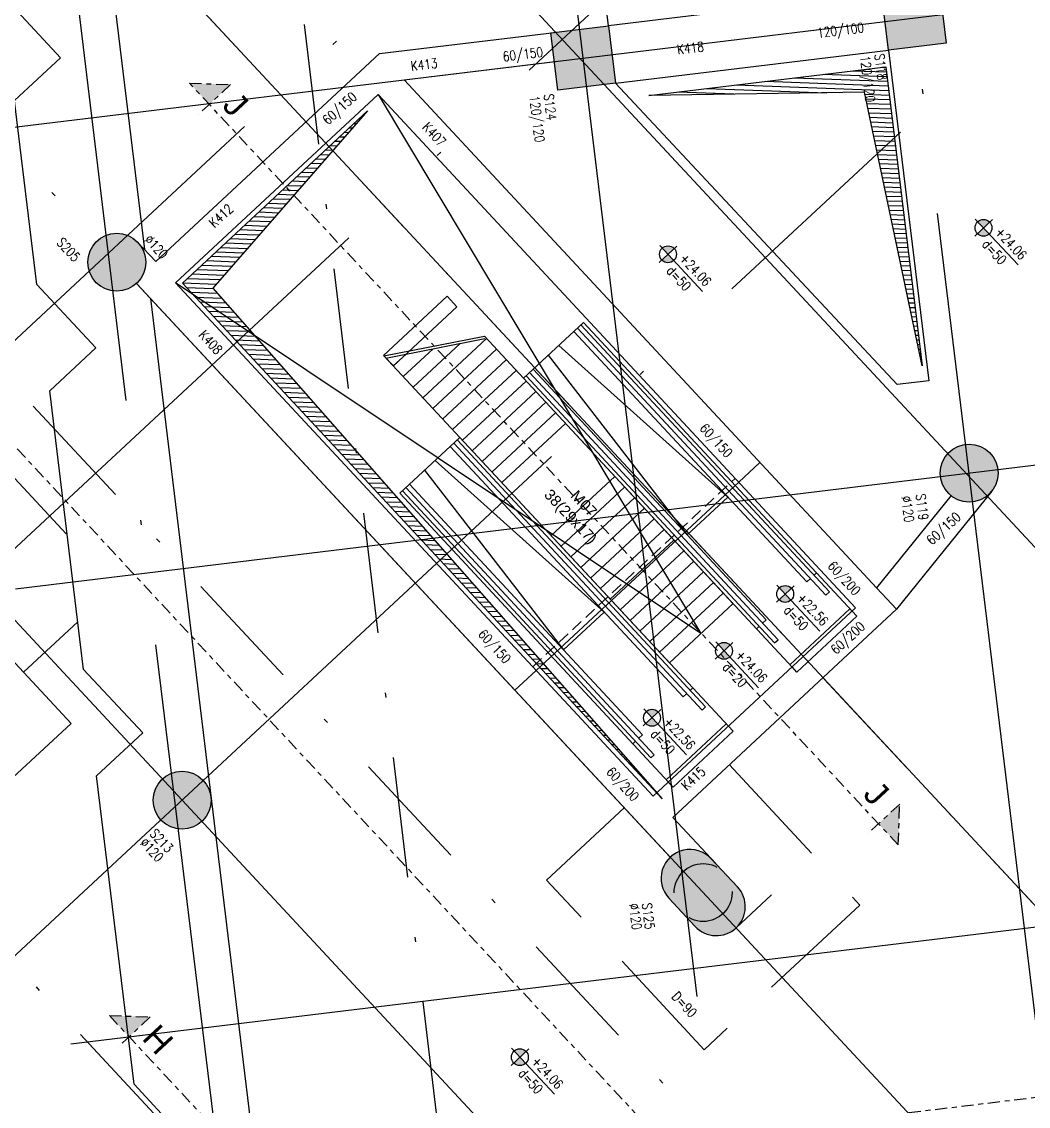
# Model space of a CAD drawing. Header units: millimetres. Extents: x 400392 to 401374, y 4543900 to 4544115.
# Drawn here: x 400436.59 to 400457.44, y 4544053.25 to 4544075.73 of the extents above; entities that cross this region are included whole.
import ezdxf
from ezdxf.enums import TextEntityAlignment as Align

# ---------------------------------------------------------------- set-up
doc = ezdxf.new("R2010")
doc.units = ezdxf.units.MM
for name, pattern in [('ACAD_ISO05W100', [33, 24, -3, 0, -3, 0, -3]), ('AKS', [3, 2.5, -0.25, 0, -0.25]), ('CENTER', [2, 1.25, -0.25, 0.25, -0.25]), ('CONTINU', [0]), ('DASHDOT2', [0.5, 0.25, -0.125, 0, -0.125]), ('HIDDEN', [0.375, 0.25, -0.125])]:
    doc.linetypes.add(name, pattern=pattern)
doc.layers.add('A-DETL', color=90, linetype='Continuous', lineweight=15)
for name, color, linetype in [('aks prota', 2, 'AKS'), ('boşluk prota', 2, 'Continuous'), ('boşluk taraması prota', 252, 'Continuous'), ('iderzi_PROTA', 3, 'Continuous'), ('kesit tarama prota', 252, 'Continuous'), ('kiriş boyutu prota', 6, 'Continuous'), ('kiriş prota', 6, 'Continuous'), ('kolon prota', 1, 'Continuous'), ('kolon tarama prota', 252, 'Continuous'), ('lkolon prota', 4, 'Continuous'), ('merdiven prota', 2, 'Continuous'), ('PRT-AL-TUNEL_EKSENI', 14, 'DASHDOT2'), ('prt-s-taxis', 7, 'Continuous'), ('skesit prota', 7, 'Continuous'), ('st-s_level (kot)', 6, 'Continuous'), ('st-s_levelmark (kot işareti)', 4, 'Continuous'), ('st_s_ölçü', 4, 'Continuous'), ('temel prota', 6, 'Continuous'), ('tkesit prota', 7, 'Continuous'), ('tkolon prota', 6, 'Continuous')]:
    doc.layers.add(name, color=color, linetype=linetype)
doc.styles.add('Arial', font='Arial.ttf')
doc.styles.add('OLCU', font='romanstw.shx')
doc.styles.add('PRT-MI-a_Arial', font='Arial.ttf', dxfattribs={"height": 30})
doc.styles.add('TKIRIS', font='romanstw.shx')
doc.styles.add('tkolon', font='romanstw.shx')

# ---------------------------------------------------------------- blocks, each defined once
blk = doc.blocks.new('PLAN_KOT')
at = {"layer": 'st-s_levelmark (kot işareti)'}
h = blk.add_hatch(color=256, dxfattribs=at)
h.paths.add_polyline_path([(0, 17.5, 0.414214), (-17.5, 0), (0, 0)])
h.paths.add_polyline_path([(17.5, 0), (0, 0), (0, -17.5, 0.414214)])
for p, q in [((0, 25), (0, -25)), ((105, 0), (-25, 0))]:
    blk.add_line(p, q, dxfattribs=at)
blk.add_circle((0, 0), 17.5, dxfattribs=at)
at = {"layer": 'st-s_level (kot)', "color": 6, "style": 'OLCU', "width": 0.8}
for tag, p in [('KOT', (22.7, 9.8)), ('DÖŞEME_KALINLIĞI', (22.7, -27.6))]:
    blk.add_attdef(tag, p, '', height=20, dxfattribs=at)
blk = doc.blocks.new('A$C5FA63770')
at = {"color": 253}
blk.add_lwpolyline([(-574.4, 268.9), (-574.4, 98.9)], dxfattribs=at)
at = {"layer": 'st_s_ölçü', "color": 252, "ltscale": 0.1}
blk.add_line((236, 98.9), (236, 268.9), dxfattribs=at)
for points in [[(-574.4, 98.9), (257, 98.9), (257, 268.9), (-574.4, 268.9)], [(-574.4, 261.4), (181.3, 261.4), (181.3, 251.7), (-574.4, 251.7)], [(-574.4, 241.4), (134.3, 241.4), (134.3, 251.7)], [(134.3, 268.9), (134.3, 261.4)], [(-574.4, 168.9), (-105.9, 126.4), (-105.9, 241.4), (-574.4, 198.9)], [(-574.4, 126.4), (134.3, 126.4), (134.3, 116.2)], [(-574.4, 106.4), (181.3, 106.4), (181.3, 116.2), (-574.4, 116.2)], [(134.3, 98.9), (134.3, 106.4)]]:
    blk.add_lwpolyline(points, dxfattribs=at)
blk = doc.blocks.new('Stair_Anotation')
at = {"color": 0, "style": 'PRT-MI-a_Arial'}
blk.add_attdef('M.ADI', text='', height=0.2, dxfattribs=at).set_placement((0, 0), align=Align.BOTTOM_CENTER)
blk.add_attdef('BAS.SAYI-(EN-RIHT)', text='', height=0.2, dxfattribs=at).set_placement((0, -0.08), align=Align.TOP_CENTER)

msp = doc.modelspace()

# ---------------------------------------------------------------- hatches: boundary and pattern name
at = {"layer": 'boşluk taraması prota', "ltscale": 2}
h = msp.add_hatch(dxfattribs=at)
h.set_pattern_fill('ANSI31', color=256, scale=0.03, angle=-47.076, style=0)
h.set_pattern_definition([(357.923994, (399684.44476, 4544261.67711), (0.003450452, 0.095187483), [])])
h.paths.add_polyline_path([(400454.052, 4544074.265), (400449.651, 4544074.207), (400454.492, 4544074.795), (400455.243, 4544068.6)])
h = msp.add_hatch(dxfattribs=at)
h.set_pattern_fill('ANSI31', color=256, scale=0.03, angle=-47.076, style=0)
h.set_pattern_definition([(357.923994, (399651.04689, 4544314.60568), (0.003450452, 0.095187483), [])])
h.paths.add_polyline_path([(400443.76, 4544073.88), (400440.555, 4544070.207), (400449.861, 4544059.623), (400439.922, 4544070.31)])
at = {"layer": 'kesit tarama prota'}
h = msp.add_hatch(color=256, dxfattribs=at)
h.dxf.hatch_style = 1
h.paths.add_polyline_path([(400440.919, 4544074.423), (400440.071, 4544074.453), (400440.48, 4544074.014)])
h = msp.add_hatch(color=256, dxfattribs=at)
h.dxf.hatch_style = 1
h.paths.add_polyline_path([(400454.781, 4544059.518), (400454.75, 4544058.67), (400454.341, 4544059.11)])
h = msp.add_hatch(color=256, dxfattribs=at)
h.dxf.hatch_style = 1
h.paths.add_polyline_path([(400439.258, 4544055.106), (400438.41, 4544055.136), (400438.819, 4544054.697)])
at = {"layer": 'kolon tarama prota'}
h = msp.add_hatch(color=256, dxfattribs=at)
h.dxf.hatch_style = 1
h.paths.add_polyline_path([(400455.597, 4544076.474), (400455.742, 4544075.282), (400454.551, 4544075.138), (400454.406, 4544076.329)])
h = msp.add_hatch(color=256, dxfattribs=at)
h.dxf.hatch_style = 1
h.paths.add_polyline_path([(400448.748, 4544075.642), (400448.892, 4544074.45), (400447.701, 4544074.306), (400447.557, 4544075.497)])
h = msp.add_hatch(color=256, dxfattribs=at)
h.dxf.hatch_style = 1
edge = h.paths.add_edge_path()
edge.add_arc((400438.563, 4544070.743), 0.6, -47.076, 312.924)
h = msp.add_hatch(color=256, dxfattribs=at)
h.dxf.hatch_style = 1
edge = h.paths.add_edge_path()
edge.add_arc((400456.219, 4544066.375), 0.6, -47.076, 312.924)
h = msp.add_hatch(color=256, dxfattribs=at)
h.dxf.hatch_style = 1
edge = h.paths.add_edge_path()
edge.add_arc((400439.916, 4544059.597), 0.6, -47.076, 312.924)
h = msp.add_hatch(color=256, dxfattribs=at)
h.dxf.hatch_style = 1
edge = h.paths.add_edge_path()
edge.add_arc((400450.437, 4544057.977), 0.6, 42.924, 222.924)
edge.add_line((400449.997, 4544057.568), (400450.542, 4544056.982))
edge.add_arc((400450.981, 4544057.391), 0.6, 222.924, 402.924)
edge.add_line((400451.421, 4544057.8), (400450.876, 4544058.385))

# ---------------------------------------------------------------- linework, layer by layer
at = {"layer": 'A-DETL', "color": 1, "lineweight": 5}
msp.add_lwpolyline([(400410.498, 4544108.041), (400518.406, 4543992.016)], dxfattribs=at)
at = {"layer": 'aks prota', "ltscale": 10}
for p, q in [((400524.76, 4543992.599), (400411.764, 4544114.095)), ((400517.511, 4543985.857), (400404.515, 4544107.353)), ((400512.678, 4543981.362), (400399.682, 4544102.858)), ((400462.209, 4544017.053), (400452.103, 4544100.272)), ((400454.214, 4544025.649), (400445.253, 4544099.44)), ((400442.389, 4544038.001), (400435.078, 4544098.205)), ((400422.904, 4544056.529), (400448.302, 4544080.15)), ((400435.319, 4544073.407), (400481.679, 4544079.036)), ((400425.065, 4544054.224), (400450.597, 4544077.97)), ((400429.264, 4544049.69), (400454.797, 4544073.436)), ((400436.465, 4544063.976), (400482.824, 4544069.606)), ((400437.61, 4544054.546), (400483.969, 4544060.176))]:
    msp.add_line(p, q, dxfattribs=at)
at = {"layer": 'boşluk prota', "ltscale": 0.05}
for points in [[(400454.052, 4544074.265), (400449.583, 4544074.199), (400454.492, 4544074.795), (400455.243, 4544068.6)], [(400443.76, 4544073.88), (400440.555, 4544070.207), (400449.861, 4544059.623), (400439.922, 4544070.31)]]:
    msp.add_lwpolyline(points, close=True, dxfattribs=at)
at = {"layer": 'iderzi_PROTA', "linetype": 'ACAD_ISO05W100', "lineweight": 30, "ltscale": 2}
msp.add_lwpolyline([(400441.059, 4544042.73), (400440.752, 4544045.263), (400439.825, 4544046.26), (400439.188, 4544051.515), (400440.141, 4544052.401), (400438.921, 4544053.715), (400438.145, 4544060.104), (400439.101, 4544060.993), (400437.877, 4544062.308), (400437.176, 4544068.08), (400438.132, 4544068.968), (400436.908, 4544070.285), (400436.445, 4544074.092), (400437.401, 4544074.981), (400436.178, 4544076.297), (400435.387, 4544082.804), (400436.343, 4544083.693), (400435.12, 4544085.009), (400434.612, 4544089.186), (400435.407, 4544089.282), (400434.744, 4544094.743)], dxfattribs=at)
at = {"layer": 'kiriş prota'}
for p, q in [((400436.896, 4544089.463), (400439.137, 4544071.007)), ((400439.78, 4544070.315), (400443.977, 4544074.218)), ((400443.977, 4544074.218), (400453.868, 4544063.583)), ((400439.372, 4544070.755), (400438.987, 4544071.168)), ((400450.028, 4544058.416), (400438.972, 4544070.304)), ((400449.671, 4544059.68), (400439.78, 4544070.315)), ((400439.26, 4544069.994), (400442.49, 4544043.394)), ((400447.251, 4544062.283), (400451.447, 4544066.186)), ((400450.97, 4544058.284), (400450.08, 4544059.241))]:
    msp.add_line(p, q, dxfattribs=at)
at = {"layer": 'kiriş prota', "linetype": 'HIDDEN'}
msp.add_line((400447.178, 4544062.362), (400451.374, 4544066.264), dxfattribs=at)
at = {"layer": 'kiriş prota'}
for points in [[(400453.985, 4544079.803), (400454.406, 4544076.329), (400448.748, 4544075.642), (400448.327, 4544079.116)], [(400435.915, 4544063.018), (400437.618, 4544061.187), (400436.227, 4544059.893), (400434.524, 4544061.724)]]:
    msp.add_lwpolyline(points, close=True, dxfattribs=at)
for points in [[(400439.372, 4544070.755), (400444.007, 4544075.066), (400447.628, 4544075.506)], [(400448.892, 4544074.45), (400454.551, 4544075.138), (400455.383, 4544068.288), (400454.728, 4544068.208), (400448.892, 4544074.45)], [(400454.307, 4544063.992), (400444.513, 4544074.523), (400447.7, 4544074.91)], [(400451.33, 4544063.668), (400446.177, 4544069.209)], [(400450.012, 4544062.443), (400444.098, 4544068.802)], [(400449.671, 4544059.68), (400453.868, 4544063.583)], [(400450.08, 4544059.241), (400454.716, 4544063.552)]]:
    msp.add_lwpolyline(points, dxfattribs=at)
at = {"layer": 'kiriş prota', "linetype": 'HIDDEN', "ltscale": 5}
for points in [[(400451.447, 4544066.186), (400451.886, 4544066.594)], [(400454.307, 4544063.992), (400454.716, 4544063.552)], [(400447.251, 4544062.283), (400446.811, 4544061.875)]]:
    msp.add_lwpolyline(points, dxfattribs=at)
at = {"layer": 'kolon prota', "color": 1}
for points in [[(400455.597, 4544076.474), (400455.742, 4544075.282), (400454.551, 4544075.138), (400454.406, 4544076.329)], [(400448.748, 4544075.642), (400448.892, 4544074.45), (400447.701, 4544074.306), (400447.557, 4544075.497)]]:
    msp.add_lwpolyline(points, close=True, dxfattribs=at)
msp.add_lwpolyline([(400450.876, 4544058.385, 1), (400449.997, 4544057.568), (400450.542, 4544056.982, 1), (400451.421, 4544057.8)], format="xyb", close=True, dxfattribs=at)
for centre in [(400438.563, 4544070.743), (400456.219, 4544066.375), (400439.916, 4544059.597)]:
    msp.add_circle(centre, 0.6, dxfattribs=at)
at = {"layer": 'kolon prota', "color": 5, "linetype": 'HIDDEN', "ltscale": 5}
msp.add_circle((400450.709, 4544057.684), 0.6, dxfattribs=at)
at = {"layer": 'merdiven prota', "color": 4}
msp.add_lwpolyline([(400443.977, 4544074.218), (400450.663, 4544063.048), (400439.78, 4544070.315)], dxfattribs=at)
at = {"layer": 'merdiven prota', "linetype": 'HIDDEN', "ltscale": 10}
for points in [[(400444.098, 4544068.802), (400446.177, 4544069.209)], [(400444.138, 4544068.758), (400446.187, 4544069.16)], [(400445.673, 4544069.059), (400444.7, 4544068.154)], [(400446.223, 4544069.161), (400444.904, 4544067.935)], [(400444.557, 4544068.84), (400444.291, 4544068.594)], [(400445.115, 4544068.95), (400444.496, 4544068.374)], [(400446.427, 4544068.941), (400445.109, 4544067.715)], [(400446.631, 4544068.721), (400445.313, 4544067.495)], [(400446.836, 4544068.501), (400445.518, 4544067.276)], [(400447.04, 4544068.282), (400445.722, 4544067.056)], [(400447.244, 4544068.062), (400445.926, 4544066.836)], [(400447.449, 4544067.842), (400446.131, 4544066.617)], [(400447.653, 4544067.623), (400446.335, 4544066.397)], [(400447.857, 4544067.403), (400446.539, 4544066.177)], [(400448.879, 4544066.305), (400447.561, 4544065.079)], [(400449.083, 4544066.085), (400447.765, 4544064.859)], [(400449.287, 4544065.865), (400447.969, 4544064.64)], [(400449.492, 4544065.646), (400448.174, 4544064.42)], [(400449.696, 4544065.426), (400448.378, 4544064.2)], [(400449.9, 4544065.206), (400448.582, 4544063.981)], [(400450.104, 4544064.987), (400448.786, 4544063.761)], [(400450.309, 4544064.767), (400448.991, 4544063.541)], [(400450.513, 4544064.547), (400449.195, 4544063.321)], [(400450.717, 4544064.328), (400449.399, 4544063.102)], [(400450.922, 4544064.108), (400449.604, 4544062.882)], [(400451.126, 4544063.888), (400449.808, 4544062.662)], [(400451.33, 4544063.669), (400450.012, 4544062.443)], [(400453.794, 4544063.515), (400453.893, 4544063.409), (400452.648, 4544062.251), (400452.55, 4544062.357)], [(400451.232, 4544061.132), (400451.33, 4544061.025), (400450.086, 4544059.868), (400449.987, 4544059.974)]]:
    msp.add_lwpolyline(points, dxfattribs=at)
at = {"layer": 'PRT-AL-TUNEL_EKSENI', "ltscale": 10}
for p, q in [((400408.067, 4544110.656), (400521.062, 4543989.16)), ((400402.099, 4544105.105), (400515.094, 4543983.61)), ((400396.131, 4544099.555), (400509.126, 4543978.059)), ((400447.668, 4544032.687), (400439.645, 4544098.759))]:
    msp.add_line(p, q, dxfattribs=at)
at = {"layer": 'skesit prota', "linetype": 'CENTER', "ltscale": 0.2}
for p, q in [((400440.071, 4544074.453), (400440.919, 4544074.423)), ((400440.919, 4544074.423), (400440.26, 4544073.81)), ((400454.781, 4544059.518), (400454.122, 4544058.905)), ((400454.75, 4544058.67), (400454.781, 4544059.518)), ((400438.41, 4544055.136), (400439.258, 4544055.106)), ((400439.258, 4544055.106), (400438.599, 4544054.493))]:
    msp.add_line(p, q, dxfattribs=at)
for points in [[(400398.294, 4544107.959), (400511.876, 4543985.832)], [(400454.75, 4544058.67), (400440.071, 4544074.453)], [(400490.161, 4544057.391), (400425.273, 4544049.511)], [(400438.41, 4544055.136), (400492.188, 4543997.313)]]:
    msp.add_lwpolyline(points, dxfattribs=at)
at = {"layer": 'temel prota', "color": 5}
msp.add_lwpolyline([(400445.405, 4544070.039), (400445.61, 4544069.82), (400444.292, 4544068.594), (400444.087, 4544068.813)], close=True, dxfattribs=at)
at = {"layer": 'temel prota', "linetype": 'HIDDEN', "ltscale": 10}
for points in [[(400434.89, 4544062.065), (400432.881, 4544064.225), (400435.81, 4544066.949), (400437.538, 4544065.091)], [(400437.756, 4544063.296), (400436.631, 4544062.249)], [(400451.252, 4544060.331), (400453.954, 4544057.425), (400450.733, 4544054.428), (400447.464, 4544057.943), (400449.075, 4544059.441)]]:
    msp.add_lwpolyline(points, dxfattribs=at)
at = {"layer": 'temel prota'}
for points in [[(400455.843, 4544065.908), (400454.303, 4544063.996)], [(400456.687, 4544065.998), (400454.716, 4544063.552)], [(400451.39, 4544056.952), (400452.127, 4544057.637)]]:
    msp.add_lwpolyline(points, dxfattribs=at)

# ---------------------------------------------------------------- block references
at = {"xscale": 0.01, "yscale": 0.01, "zscale": 0.01, "rotation": 312.9239939588403}
for p in [(400450.174, 4544063.459), (400447.611, 4544061.076)]:
    msp.add_blockref('A$C5FA63770', p, dxfattribs=at)
at = {"layer": 'prt-s-taxis'}
ref = msp.add_blockref('Stair_Anotation', (400448.115, 4544065.614), dxfattribs=dict(at, xscale=-1.125, yscale=1.125, zscale=1.125, rotation=313.4729572132973))
ref.add_attrib('M.ADI', 'M07', dxfattribs={"layer": '0', "color": 0, "height": 0.225, "rotation": 313.473, "style": 'PRT-MI-a_Arial'}).set_placement((400448.109, 4544065.621), align=Align.BOTTOM_CENTER)
ref.add_attrib('BAS.SAYI-(EN-RIHT)', '38(29x17)', dxfattribs={"layer": '0', "color": 0, "height": 0.225, "rotation": 313.473, "style": 'PRT-MI-a_Arial'}).set_placement((400448.048, 4544065.554), align=Align.TOP_CENTER)
at = {"layer": 'st-s_level (kot)', "linetype": 'CONTINU', "ltscale": 0.1, "xscale": 0.01, "yscale": 0.01, "zscale": 0.01, "rotation": 312.9239939588403}
for p, values in [((400456.517, 4544071.455), {'KOT': '+24.06', 'DÖŞEME_KALINLIĞI': 'd=50'}), ((400449.981, 4544070.908), {'KOT': '+24.06', 'DÖŞEME_KALINLIĞI': 'd=50'}), ((400452.409, 4544063.87), {'KOT': '+22.56', 'DÖŞEME_KALINLIĞI': 'd=50'}), ((400451.141, 4544062.692), {'KOT': '+24.06', 'DÖŞEME_KALINLIĞI': 'd=20'}), ((400449.65, 4544061.305), {'KOT': '+22.56', 'DÖŞEME_KALINLIĞI': 'd=50'}), ((400446.913, 4544054.273), {'KOT': '+24.06', 'DÖŞEME_KALINLIĞI': 'd=50'})]:
    msp.add_blockref('PLAN_KOT', p, dxfattribs=at).add_auto_attribs(values)

# ---------------------------------------------------------------- texts
at = {"layer": 'kiriş boyutu prota', "ltscale": 0.05, "style": 'TKIRIS', "width": 0.8}
for s, rotation, p in [('120/100', 6.924, (400454.038, 4544075.609)), ('60/150', 6.924, (400447.39, 4544075.103)), ('60/150', 42.506, (400443.488, 4544074.216)), ('60/150', 312.506, (400451.261, 4544066.742)), ('60/150', 42.506, (400455.998, 4544065.51)), ('60/200', 312.506, (400453.914, 4544063.889)), ('60/200', 42.506, (400454.012, 4544063.243)), ('60/150', 312.506, (400446.674, 4544062.476)), ('60/200', 312.506, (400449.327, 4544059.623))]:
    msp.add_text(s, height=0.2, rotation=rotation, dxfattribs=at).set_placement(p, align=Align.MIDDLE_RIGHT)
at = {"layer": 'kiriş prota', "ltscale": 0.05, "style": 'TKIRIS', "width": 0.8}
for s, rotation, p in [('K418', 6.924, (400450.17, 4544075.148)), ('K413', 6.924, (400444.653, 4544074.805)), ('K407', 312.506, (400444.952, 4544073.597)), ('K412', 42.506, (400440.517, 4544071.518)), ('K408', 312.506, (400440.321, 4544069.29)), ('K415', 42.506, (400450.301, 4544059.858))]:
    msp.add_text(s, height=0.2, rotation=rotation, dxfattribs=at).set_placement(p, align=Align.MIDDLE_LEFT)
at = {"layer": 'lkolon prota', "style": 'tkolon', "width": 0.8}
for s, rotation, p in [('120/120', 276.924, (400453.96, 4544075.015)), ('120/120', 276.924, (400447.111, 4544074.183)), ('%%C120', 312.924, (400439.121, 4544071.194)), ('%%C120', 276.924, (400454.816, 4544065.888)), ('%%C120', 312.924, (400439.029, 4544058.7)), ('%%C120', 276.924, (400449.175, 4544057.448))]:
    msp.add_text(s, height=0.2, rotation=rotation, dxfattribs=at).set_placement(p)
at = {"layer": 'st-s_level (kot)', "color": 6, "style": 'OLCU', "width": 0.8}
msp.add_attdef('D=90', (400450.044, 4544055.514), '', height=0.2, rotation=312.924, dxfattribs=at)
at = {"layer": 'tkesit prota', "style": 'Arial'}
for s, p in [('J', (400440.726, 4544073.97)), ('J', (400453.998, 4544059.699)), ('H', (400439.065, 4544054.653))]:
    msp.add_text(s, height=0.5, rotation=312.924, dxfattribs=at).set_placement(p)
at = {"layer": 'tkolon prota', "style": 'tkolon', "width": 0.8}
for s, rotation, p in [('S118', 276.924, (400454.258, 4544075.051)), ('S124', 276.924, (400447.408, 4544074.219)), ('S205', 312.924, (400437.304, 4544071.137)), ('S119', 276.924, (400455.113, 4544065.932)), ('S213', 312.924, (400439.232, 4544058.889)), ('S125', 276.924, (400449.442, 4544057.457))]:
    msp.add_text(s, height=0.2, rotation=rotation, dxfattribs=at).set_placement(p)

doc.saveas('drawing.dxf')
